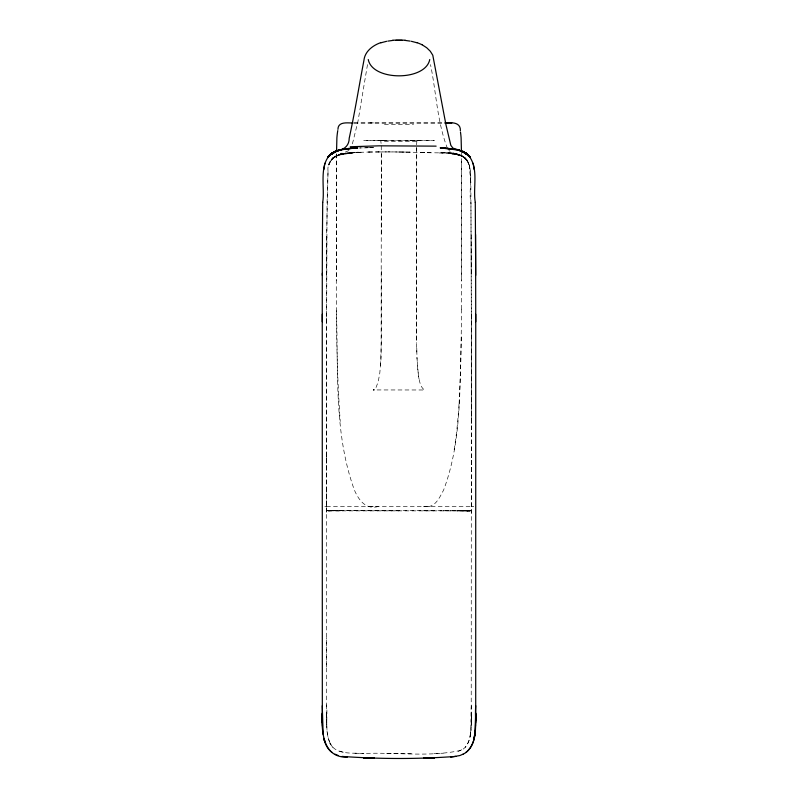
<?xml version="1.0" encoding="UTF-8"?>
<svg xmlns="http://www.w3.org/2000/svg" width="798" height="798" viewBox="0 0 798 798"><rect width="100%" height="100%" fill="white"/><g stroke="black" fill="none" stroke-linecap="round" stroke-linejoin="round"><path stroke-width="0.6" stroke-dasharray="3.99 2.99" d="M326.641 321.913L327.04 203.071L328.038 170.862L326.641 235.101L326.631 512.635M326.631 667.078L326.631 637.582M326.631 704.853L326.631 716.035M381.324 270.841L381.284 343.01L380.506 365.873M326.681 275.589L326.801 235.031M461.463 309.165L461.573 151.55M336.407 153.984L336.327 280.417M416.576 147.121L416.566 342.97M416.726 148.119L416.636 348.038L417.234 361.823M471.369 471.399L471.379 455.369M471.359 705.622C470.052 719.277 474.321 735.796 465.124 747.467M336.556 153.924C337.255 243.111 333.903 332.477 340.247 421.504M471.369 513.264L471.379 510.461M461.603 309.135L460.815 362.482L459.079 404.317M416.586 144.847L416.925 140.438L378.062 140.418M461.384 336.846C459.449 388.008 461.952 441.474 443.568 490.142C439.748 497.074 435.239 508.067 425.484 506.471M327.978 170.842C326.711 157.406 339.998 154.632 349.075 150.443M367.499 64.578L357.993 121.226L352.297 144.338M328.796 165.006L331.21 160.069L334.641 156.558L331.23 160.049C330.003 157.844 353.245 147.989 334.931 156.568L340.317 154.154M328.856 165.026L329.903 162.353M328.567 164.907L330.971 159.879L335.19 156.149M331.16 160.029L335 156.508L332.916 158.124L338.322 155.211L335.23 156.528L331.21 160.069L335 156.508L331.21 160.069C335.868 153.844 344.477 153.765 351.459 152.578L341.534 154.144L351.888 152.588M463.169 749.103C468.197 745.561 469.763 739.227 470.571 733.482L469.982 736.574L470.97 729.601L470.571 732.823L471.369 716.035L471.369 712.913L471.209 723.726L471.369 314.552M332.806 158.124L334.701 156.558M361.105 152.278C351.689 153.126 340.876 152.169 332.886 158.124L338.551 155.211L354.332 152.588L342.392 154.194L347.359 153.336C341.674 154.383 334.951 155.051 331.22 160.059L335.13 156.508L341.474 154.204M335.26 156.528L332.956 158.144L338.452 155.211M458.182 751.487L463.189 749.023M416.955 140.608L419.928 140.418M460.885 750.349C429.364 757.382 396.067 752.095 363.938 753.472C352.636 752.544 336.118 755.516 329.893 743.138L331.21 745.242C325.714 735.886 327.03 724.345 326.631 713.911L326.671 716.863M384.456 124.478L413.534 124.488M344.128 153.336L340.058 154.204L358.282 152.209L356.058 152.328M471.508 510.7L466.132 510.85M343.699 153.406L349.235 152.747L348.666 152.807M353.823 152.697L347.659 153.316L361.624 152.209L352.955 152.737M470.102 510.77L471.389 510.391L471.339 511.338L471.428 314.203M463.548 510.85L470.162 510.78L331.2 510.57L326.731 510.401L326.572 509.184L326.661 510.85L326.611 510.082M351.2 152.657L358.282 152.209M470.7 510.74L471.259 510.74L457.743 510.86M416.327 141.605L381.663 141.605M469.424 510.81L471.259 510.73L467.239 510.84L469.563 510.81M369.364 147.68L359.579 147.969L372.706 147.63M359.828 152.278L369.554 152.029M326.711 506.481L324.816 506.531M468.137 510.81L466.8 510.83L470.621 510.78M434.062 753.472L443.06 753.222M469.015 510.83L470.022 510.81L464.197 510.86M467.548 510.83L470.162 510.78M373.773 147.63L368.337 147.69L373.195 147.62M465.194 510.86L468.256 510.84L461.533 510.86M368.387 152.019L388.845 151.909M368.676 152.059L378.89 151.919M423.389 506.481L428.656 506.431M354.093 122.982L443.897 122.982M465.344 510.86L467 510.85M384.566 140.428L363.659 140.508L434.341 140.508L406.81 140.418M378.242 151.939L388.516 151.929M423.339 510.8L434.082 510.79M353.993 122.982L444.007 122.982M378.382 506.471C365.923 510.082 358.771 500.226 354.432 490.152C333.434 432.516 338.522 369.404 336.397 309.135M326.482 506.481L473.443 506.55L471.289 506.481M330.741 510.85L331.878 510.85M335.08 510.87L462.93 510.87M386.551 753.631L411.449 753.631M443.119 510.78L463.259 510.85M462.77 510.86L464.496 510.86M399 510.82L326.492 510.64L326.332 487.379M340.267 510.86L329.754 510.84M369.344 506.451L374.611 506.491M388.646 151.919L410.142 152.109L388.407 151.879M326.492 510.64L334.452 510.85M369.913 122.882L373.514 122.902M331.23 510.85L328.437 510.81L331 510.8M460.945 510.84L454.661 510.77M399.209 152.009L430.591 152.598M330.262 510.82L328.068 510.8L330.452 510.83M420.476 152.348L430.242 152.618M354.94 753.222L363.938 753.472M420.656 152.358C434.671 153.555 449.623 151.321 462.97 156.578C476.466 166.942 467.508 189.086 471.019 203.101M440.905 152.268L446.77 152.647L439.768 152.209C449.493 152.897 462.97 151.979 468.087 162.353M439.149 152.957L451.957 153.805L451.429 153.745M328.995 510.83L326.741 510.72M448.765 152.727L454.301 153.386M446.062 152.598C453.144 153.735 462.062 153.745 466.79 160.069C462.97 153.346 454.112 154.982 448.875 150.453M451.768 153.795C457.144 154.483 463.389 155.361 466.81 160.089L463.359 156.568M450.9 153.665L455.518 154.323L450.281 153.495C456.067 154.403 462.96 155.002 466.78 160.059L463.269 156.568L465.174 158.124M453.863 153.316L457.932 154.194M343.349 752.225L337.115 750.349M466.75 160.059L463.04 156.508L460.376 155.161L462.98 156.488L466.78 160.059L465.134 158.134L462.98 156.488L466.77 160.059M381.544 140.847L380.716 140.438L381.254 144.697M465.334 157.964L462.97 156.258L467.049 159.899L469.433 164.907L470.85 182.572L471.668 423.778M462.9 156.488L465.054 158.154L460.037 155.221M332.876 747.467C323.679 735.796 327.948 719.277 326.641 705.622L326.631 314.562M447.528 148.618C437.085 121.934 436.287 92.458 430.511 64.578M468.167 162.333L469.154 165.036M418.491 376.038L419.03 378.94M469.214 165.006L469.952 170.862M418.192 373.055L416.885 357.424M417.344 365.733C418.451 373.584 418.691 386.95 424.716 389.983L373.225 389.943L374.442 389.903L373.284 389.993L375.838 387.988L378.182 381.863L379.808 373.065L381.115 357.444L381.314 171.43M470.022 170.842L470.551 182.622M416.775 348.078L416.885 352.916M326.631 713.911L326.791 725.512L326.671 718.858M470.96 203.071L471.359 321.913M381.254 145.834L381.474 235.34M326.631 459.129L326.621 455.309L326.631 471.209L326.621 467.887M326.631 712.913L326.671 720.744L326.671 719.098M471.199 235.031L471.319 275.589M461.473 161.246L461.533 280.427M381.434 153.914L381.454 171.51M459.01 404.177A135.042 24.219 -90 0 1 454.042 450.521M471.329 716.863L471.209 725.502L471.369 713.901L471.329 716.863M456.167 154.433L460.037 155.391L465.104 158.174L459.927 155.371L456.167 154.433M460.596 155.191L457.673 154.134L460.596 155.191"/><path stroke-width="1.2" d="M322.252 321.774L322.292 273.375M322.292 275.34L322.432 234.532M475.748 705.771C474.391 721.053 479.408 741.372 465.813 752.574M475.708 719.367L475.748 713.083M322.432 234.622L322.711 202.403M475.568 726.16L475.748 714.07L474.83 733.801L475.289 730.27L474.142 737.921L474.83 734.459C474.012 742.349 470.591 750.599 463.049 754.23M475.708 721.053L475.748 314.232M336.576 150.273L336.896 137.904A22.583 4 -89.9 0 1 337.514 132.209L337.783 130.603M475.668 722.938L475.748 716.255M475.668 719.487L475.748 714.07M322.711 202.443C325.385 186.163 316.736 158.672 336.846 150.493C343.918 150.104 349.205 145.775 349.215 138.214C354.821 112.388 358.99 86.284 363.938 60.329C364.866 51.222 373.115 45.187 381.185 42.494M429.743 59.531C425.563 81.266 372.427 81.256 368.257 59.541M323.858 169.535L324.826 163.281M337.923 129.366C338.063 121.166 347.619 123.082 353.055 122.992M331.938 153.066L327.769 157.396C334.552 148.438 347.1 148.677 357.205 147.959L349.913 148.438L357.833 147.889L344.437 149.146L357.394 147.75M335.429 151.401L339.389 150.084L332.457 152.997L327.769 157.396L329.913 155.002L335.28 151.74L329.913 155.002L327.769 157.396L331.998 153.056L329.734 155.021L336.108 151.381M332.656 152.997L329.933 155.002L335.419 151.74L329.913 155.002L335.33 151.74M339.489 150.164L332.497 152.987L339.489 150.164L349.793 148.478M332.467 152.997L335.659 151.381M332.736 152.977L335.469 151.75M463.049 754.16L459.917 755.526L450.71 757.182M335.27 151.5L343.419 149.166L338.591 150.224M380.885 42.803L386.631 41.297M387.848 41.117L392.726 40.429M455.957 756.404C418.142 759.217 379.858 759.137 342.043 756.404M348.207 148.588L349.055 148.478L342.781 149.276M350.232 146.752L379.17 145.825L436.127 146.144M392.835 40.169L405.165 40.169M395.858 40.299L402.132 40.299M434.461 757.831L423.568 757.96L434.461 757.92M363.539 757.92L374.432 757.96L363.539 757.831M444.945 122.992C451.209 122.403 460.845 121.865 460.376 130.832M445.124 122.992L451.818 123.062M449.793 148.588L440.795 147.959L459.409 150.224M448.207 148.478L440.167 147.889C449.613 148.847 460.476 148.468 468.137 155.002C479.349 167.76 472.665 187.241 475.289 202.443M447.588 148.418L453.853 149.226M347.29 757.182C323.08 757.92 321.424 732.005 322.252 714.07L322.432 726.16M405.274 40.429L410.142 41.117M411.369 41.297L417.105 42.803M462.73 151.5L468.107 155.061L465.543 152.997L458.381 150.094L465.543 152.997L470.231 157.396L463.668 151.55L452.955 148.139L450.84 145.376L445.922 124.588L432.785 55.202L430.262 51.212L426.711 47.75L421.933 44.648M334.951 754.16L338.083 755.437M416.805 42.494L422.092 44.718M462.631 151.8L468.107 155.012L470.231 157.396L466.062 153.066M462.79 151.81L468.097 155.012L470.231 157.396L465.962 153.056L468.266 155.021L461.932 151.411M462.082 151.47L465.424 153.036L470.212 157.406L465.663 153.017L470.231 157.396M462.391 151.351L465.583 153.046M332.187 752.574C327.559 749.292 325.035 743.965 323.858 738.549L324.826 741.761L323.858 738.32M473.174 163.281L474.142 169.535M323.17 734.629L322.252 705.771M322.252 714.07L322.332 719.487M322.252 716.255L322.332 722.938L322.252 314.242M461.424 150.273L461.104 137.904A22.474 3.96 89.8 0 0 460.486 132.209M475.289 202.403L475.708 275.34M322.252 713.083L322.292 719.367M475.568 234.532L475.748 321.774M329.803 155.012L327.769 157.396L329.833 155.012M468.097 155.012L465.364 153.007L468.077 155.002"/></g></svg>
